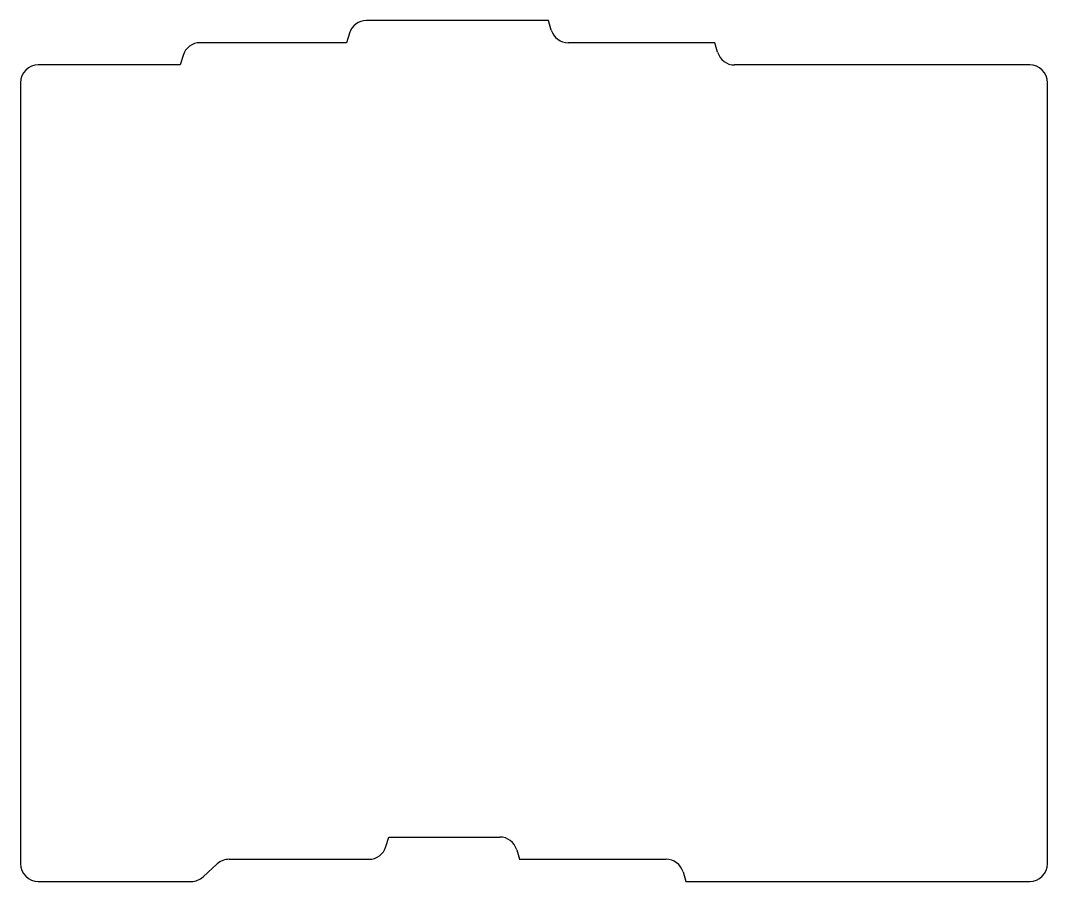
# Model space of a CAD drawing. Header units: millimetres. Extents: x 243 to 358, y -160 to -64.
import ezdxf

# ---------------------------------------------------------------- set-up
doc = ezdxf.new("R2010")
doc.units = ezdxf.units.MM

msp = doc.modelspace()

# ---------------------------------------------------------------- linework, layer by layer
for p, q in [((302.25, -63.5), (281.74, -63.5)), ((302.57, -64.57), (302.25, -63.5)), ((279.82, -64.93), (279.5, -66)), ((279.5, -66), (262.99, -66)), ((321, -66), (304.49, -66)), ((321.32, -67.07), (321, -66)), ((261.07, -67.43), (260.75, -68.5)), ((260.75, -68.5), (244.75, -68.5)), ((356.5, -68.5), (323.24, -68.5)), ((242.75, -70.5), (242.75, -158.5)), ((358.5, -158.5), (358.5, -70.5)), ((283.93, -156.57), (284.25, -155.5)), ((284.25, -155.5), (296.76, -155.5)), ((298.68, -156.93), (299, -158)), ((263.32, -159.98), (264.93, -158.52)), ((266.27, -158), (282.01, -158)), ((299, -158), (315.51, -158)), ((317.43, -159.43), (317.75, -160.5)), ((244.75, -160.5), (261.98, -160.5)), ((317.75, -160.5), (356.5, -160.5))]:
    msp.add_line(p, q)
for centre, start, end in [((281.74, -65.5), 90, 163.3008), ((304.49, -64), 196.6992, 270), ((262.99, -68), 90, 163.2987), ((323.24, -66.5), 196.6992, 270), ((244.75, -70.5), 90, 180), ((356.5, -70.5), 0, 90), ((296.76, -157.5), 16.6992, 90), ((282.01, -156), 270, 343.3008), ((244.75, -158.5), 180, 270), ((266.27, -160), 90, 132.2737), ((315.51, -160), 16.6992, 90), ((356.5, -158.5), 270, 0), ((261.98, -158.5), 270, 312.2737)]:
    msp.add_arc(centre, 2, start, end)

doc.saveas('drawing.dxf')
